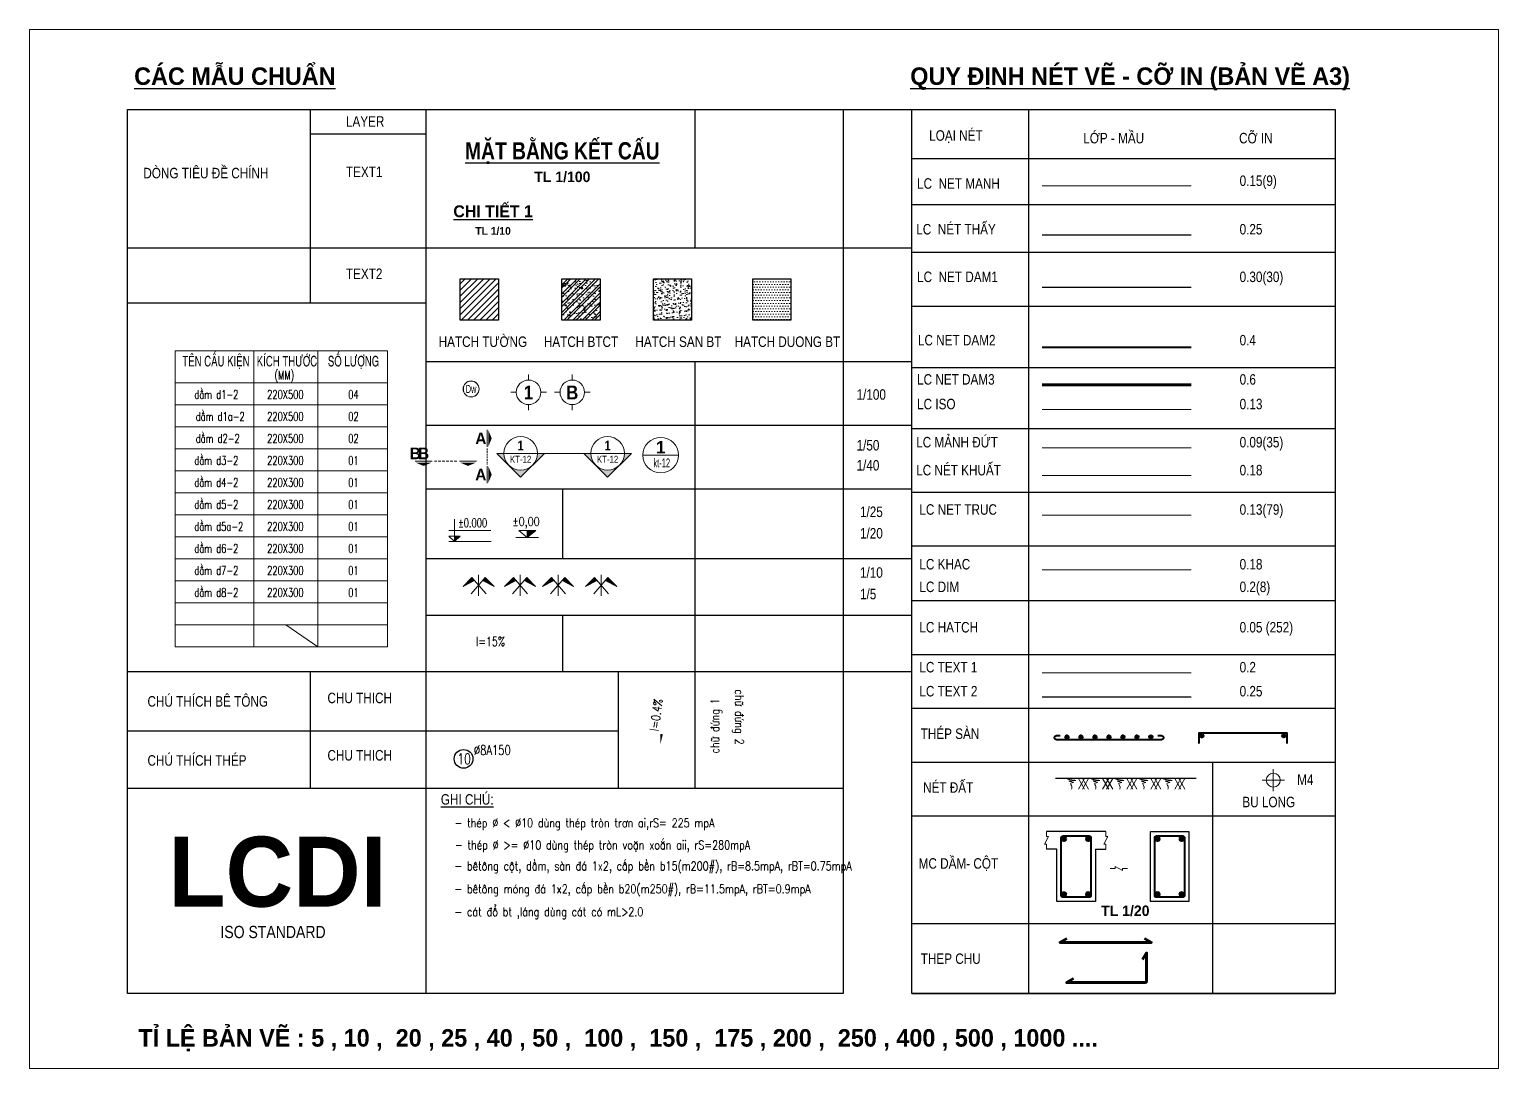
# Model space of a CAD drawing. Header units: inches. Extents: x 190 to 1294, y -286 to 620.
# Drawn here: x 958.1 to 1294.1, y 382.6 to 620.2 of the extents above; entities that cross this region are included whole.
import ezdxf
from ezdxf.enums import TextEntityAlignment as Align

# ---------------------------------------------------------------- set-up
doc = ezdxf.new("R2010")
doc.units = ezdxf.units.IN
doc.header["$MEASUREMENT"] = 0
doc.set_wipeout_variables(frame=1)
for name, pattern in [('CENTERX2', [4, 2.5, -0.5, 0.5, -0.5]), ('DASHDOT', [1, 0.5, -0.25, 0, -0.25]), ('HIDDEN', [0.375, 0.25, -0.125])]:
    doc.linetypes.add(name, pattern=pattern)
for name, color, linetype, lineweight in [('KICHTHUOC', 8, 'Continuous', 18), ('LC Dim', 8, 'Continuous', 18), ('LC Hatch', 252, 'Continuous', 9), ('LC Hatch @ 1 (1)', 252, 'Continuous', 0), ('LC ISO', 160, 'Continuous', 13), ('LC Khac', 4, 'Continuous', 9), ('LC MANH DUT', 35, 'HIDDEN', 5), ('LC Net dam 1', 30, 'Continuous', 30), ('LC Net dam2', 6, 'Continuous', 40), ('LC Net dam3', 1, 'Continuous', 60), ('LC Net khuat', 4, 'HIDDEN', 13), ('LC Net manh', 239, 'Continuous', 5), ('LC Net thay', 7, 'Continuous', 25), ('LC Net truc', 79, 'DASHDOT', 13), ('LC Text1', 3, 'Continuous', 20), ('LC Text2', 7, 'Continuous', 25), ('Text', 7, 'Continuous', 20), ('v-KICHTHUOC', 8, 'Continuous', 18), ('v-TEXT', 7, 'Continuous', 20)]:
    doc.layers.add(name, color=color, linetype=linetype, lineweight=lineweight)
doc.styles.add('ARIAL', font='arial.ttf', dxfattribs={"width": 0.8})
doc.styles.add('Brief text', font='')
doc.styles.add('General text 2', font='arial.ttf')
doc.styles.add('LC 1', font='')
doc.styles.add('LC 2', font='', dxfattribs={"width": 0.7})
doc.styles.add('LC 3', font='vnsimli.shx', dxfattribs={"width": 0.75})
doc.styles.add('LC3', font='', dxfattribs={"width": 0.8})
doc.styles.add('T1', font='Vnsimli.shx', dxfattribs={"width": 0.7})
doc.styles.add('T2', font='', dxfattribs={"width": 0.8})
doc.styles.add('text', font='hoatbif.shx', dxfattribs={"width": 0.7})
doc.styles.add('text1', font='', dxfattribs={"width": 0.7, "height": 300})
doc.styles.get('Brief text').set_extended_font_data('.VnHelvetInsH', bold=True)
doc.styles.get('LC 1').set_extended_font_data('.VnAvantH', bold=True)
doc.styles.get('LC 2').set_extended_font_data('.VnArial NarrowH')
doc.styles.get('LC3').set_extended_font_data('.VnArialH', bold=True)
doc.styles.get('T2').set_extended_font_data('.VnArialH')
doc.styles.get('text1').set_extended_font_data('.VnHelvetInsH', bold=True)

# ---------------------------------------------------------------- blocks, each defined once
blk = doc.blocks.new('DXicon')
at = {"layer": 'LC Hatch', "ltscale": 50}
for points in [[(-1.15, 4.39), (-1.9, 5.26), (-4.45, 2.69)], [(4.45, 2.69), (1.9, 5.26), (1.15, 4.39)]]:
    blk.add_hatch(color=252, dxfattribs=at).paths.add_polyline_path(points)
at = {"layer": 'LC Net manh', "color": 8, "ltscale": 50}
for p, q in [((-1.9, 5.26), (-4.45, 2.69)), ((-4.45, 2.69), (-1.15, 4.39)), ((-2.13, 0.57), (1.9, 5.26)), ((2.13, 0.57), (-1.9, 5.26)), ((0, 0.04), (0, 6.04)), ((4.45, 2.69), (1.15, 4.39)), ((1.9, 5.26), (4.45, 2.69))]:
    blk.add_line(p, q, dxfattribs=at)
blk = doc.blocks.new('thep tron 2')
at = {"layer": 'LC Net dam2'}
for p, q in [((-0.5, 0.5), (0.5, 0.5)), ((0.35, 0.85), (-0.35, 0.15)), ((-0.35, 0.85), (0.35, 0.15)), ((0, 1), (0, 0))]:
    blk.add_line(p, q, dxfattribs=at)
blk.add_circle((0, 0.5), 0.5, dxfattribs=at)
blk = doc.blocks.new('theptron1')
at = {"layer": 'LC Net dam3'}
for p, q in [((-0.5, 0), (0.5, 0)), ((-0.35, 0.35), (0.35, -0.35)), ((0.35, 0.35), (-0.35, -0.35)), ((0, 0.5), (0, -0.5))]:
    blk.add_line(p, q, dxfattribs=at)
blk.add_circle((0, 0), 0.5, dxfattribs=at)
blk = doc.blocks.new('mat dat')
at = {"layer": 'LC Net manh'}
for p, q in [((2, 0), (3.73, -3)), ((3.73, 0), (2, -3)), ((3.15, 0), (4.88, -3)), ((4.88, 0), (3.15, -3))]:
    blk.add_line(p, q, dxfattribs=at)
blk.add_spline([(0, 0), (-1.21, -0.12), (1.21, -0.52), (-0.75, -0.75), (0.58, -1.1), (-0.23, -1.33), (0.06, -2.19), (0, -3)], degree=3, dxfattribs=at)
blk = doc.blocks.new('TTRUC')
at = {"layer": 'LC ISO'}
for p, q in [((0, 6.95), (0, 10.13)), ((-6.95, 0), (-10.13, 0)), ((6.95, 0), (10.13, 0)), ((0, -6.95), (0, -10.13))]:
    blk.add_line(p, q, dxfattribs=at)
at = {"layer": 'LC Net manh'}
blk.add_circle((0, 0), 6.95, dxfattribs=at)
blk = doc.blocks.new('TIEUDE1')
at = {"layer": 'LC Text2', "color": 7, "style": 'LC 1'}
blk.add_attdef('TIªU§Ò', text='', height=5, dxfattribs=at).set_placement((0, 0), align=Align.BOTTOM_CENTER)
blk.add_attdef('TL', text='', height=3, dxfattribs=at).set_placement((0, -2), align=Align.TOP_CENTER)
blk = doc.blocks.new('TIEUDE2')
at = {"layer": 'LC Text2', "color": 7, "style": 'LC 1'}
blk.add_attdef('%%UTIªU§Ò', text='', height=3.5, dxfattribs=at).set_placement((0, 0), align=Align.BOTTOM_CENTER)
blk.add_attdef('TL', text='', height=2.2, dxfattribs=at).set_placement((0, -1.8), align=Align.TOP_CENTER)
blk = doc.blocks.new('trich CT')
at = {"layer": 'LC ISO'}
blk.add_line((-500, 0), (500, 0), dxfattribs=at)
blk.add_circle((0, 0), 500, dxfattribs=at)
at = {"layer": 'LC Text1', "style": 'text1'}
blk.add_attdef('T', text='', height=350, dxfattribs=at).set_placement((0, 223), align=Align.MIDDLE_CENTER)
at = {"layer": 'LC Text1', "linetype": 'ByBlock', "style": 'text', "width": 0.7}
blk.add_attdef('KT', text='', height=250, dxfattribs=at).set_placement((0, -217), align=Align.MIDDLE_CENTER)
blk = doc.blocks.new('*U26')
at = {"layer": 'LC ISO'}
h = blk.add_hatch(color=256, dxfattribs=at)
h.paths.add_polyline_path([(0, -8.49), (4.24, -4.24, -0.198912), (0, -6, -0.198912), (-4.24, -4.24)])
h.paths.add_polyline_path([(8.49, 0), (6, 0, -0.198912), (4.24, -4.24)])
h.paths.add_polyline_path([(-4.24, -4.24, -0.198912), (-6, 0), (-8.49, 0)])
h = blk.add_hatch(color=256, dxfattribs=at)
h.paths.add_polyline_path([(31.08, -8.49), (35.32, -4.24, -0.198912), (31.08, -6, -0.198912), (26.84, -4.24)])
h.paths.add_polyline_path([(39.57, 0), (37.08, 0, -0.198912), (35.32, -4.24)])
h.paths.add_polyline_path([(26.84, -4.24, -0.198912), (25.08, 0), (22.59, 0)])
for p, q in [((-6, 0), (6, 0)), ((25.08, 0), (37.08, 0))]:
    blk.add_line(p, q, dxfattribs=at)
for points in [[(6, 0), (8.49, 0), (0, -8.49), (-8.49, 0), (-6, 0)], [(37.08, 0), (39.57, 0), (31.08, -8.49), (22.59, 0), (25.08, 0)]]:
    blk.add_lwpolyline(points, dxfattribs=at)
for centre in [(0, 0), (31.08, 0)]:
    blk.add_circle(centre, 6, dxfattribs=at)
at = {"layer": 'LC MANH DUT', "linetype": 'HIDDEN', "ltscale": 300}
blk.add_line((6, 0), (25.08, 0), dxfattribs=at)
at = {"layer": 'LC Text1', "style": 'Brief text', "width": 0.8, "flags": 8}
for tag, p in [('VIEW-NUMBER2', (0, 52)), ('VIEW-NUMBER1', (0, 0))]:
    blk.add_attdef(tag, text='', height=3.5, dxfattribs=at).set_placement(p, align=Align.BOTTOM_CENTER)
at = {"layer": 'LC Text1', "style": 'ARIAL', "width": 0.8, "flags": 8}
for tag, p in [('SHEET-NUMBER2', (0, 51.13)), ('SHEET-NUMBER1', (0, -0.87))]:
    blk.add_attdef(tag, text='', height=2.5, dxfattribs=at).set_placement(p, align=Align.TOP_CENTER)
blk = doc.blocks.new('Caodo1')
at = {"layer": 'LC Text1'}
blk.add_hatch(color=4, dxfattribs=at).paths.add_polyline_path([(0, 200), (0, 0), (243, 200)])
at = {"layer": 'LC Text1', "color": 4}
for p, q in [((324, 0), (-324, 0)), ((0, 0), (0, 200))]:
    blk.add_line(p, q, dxfattribs=at)
blk.add_lwpolyline([(-243, 200), (243, 200), (0, 0), (0, 0)], close=True, dxfattribs=at)
at = {"layer": 'LC Text1', "color": 4, "style": 'T1', "width": 0.8}
blk.add_attdef('%%P0,00', text='', height=250, dxfattribs=at).set_placement((-39, 460), align=Align.MIDDLE_CENTER)
blk = doc.blocks.new('bu lon')
at = {"layer": 'LC Khac', "color": 9}
for p, q in [((0.79, 0), (-0.79, 0)), ((0, -0.79), (0, 0.79))]:
    blk.add_line(p, q, dxfattribs=at)
at = {"layer": 'LC Khac', "color": 7}
blk.add_circle((0, 0), 0.5, dxfattribs=at)
blk = doc.blocks.new('MM')
at = {"layer": 'LC Khac', "xscale": 2.289702860291335, "yscale": 2.289702860291335, "zscale": 2.289702860291335}
blk.add_blockref('bu lon', (0, 0), dxfattribs=at)
blk = doc.blocks.new('CT')
at = {"layer": 'LC Text1', "lineweight": 15}
blk.add_hatch(color=4, dxfattribs=at).paths.add_polyline_path([(3.25, 1.6), (1.64, 1.6), (1.64, 0)])
at = {"layer": 'LC Text1', "color": 4, "lineweight": 15, "ltscale": 50}
for p, q in [((12.09, 0), (0, 0)), ((0.05, 3.14), (12, 3.14))]:
    blk.add_line(p, q, dxfattribs=at)
for points in [[(1.64, 6.43), (1.64, 0)], [(1.64, 0), (0.03, 1.6), (1.64, 1.6)], [(1.64, 0), (3.25, 1.6), (1.64, 1.6)]]:
    blk.add_lwpolyline(points, dxfattribs=at)
at = {"layer": 'LC Text1', "color": 4, "style": 'LC 3', "width": 0.75}
blk.add_attdef('CT', (1.91, 3.5), '', height=2.2, dxfattribs=at)
blk = doc.blocks.new('*U27')
at = {"layer": 'Defpoints'}
blk.add_lwpolyline([(0, 2.97), (-1.75, 2.41), (-2.83, 0.92), (-2.83, -0.92), (-1.75, -2.41), (0, -2.98), (1.75, -2.41), (2.83, -0.92), (2.83, 0.92), (1.75, 2.41)], close=True, dxfattribs=at)
at = {"layer": 'LC Text1', "style": 'General text 2', "width": 0.6, "flags": 8}
blk.add_attdef('SYMBOL', text='', height=3, dxfattribs=at).set_placement((0, 0), align=Align.MIDDLE_CENTER)
blk.add_wipeout([(0, 2.97), (-1.75, 2.41), (-2.83, 0.92), (-2.83, -0.92), (-1.75, -2.41), (0, -2.98), (1.75, -2.41), (2.83, -0.92), (2.83, 0.92), (1.75, 2.41)]).dxf.layer = 'LC Net manh'
at = {"layer": 'LC ISO'}
blk.add_circle((0, 0), 2.98, dxfattribs=at)
blk = doc.blocks.new('matcatdoc')
at = {"layer": 'LC Khac', "color": 1, "ltscale": 2}
for p, q in [((0, 485), (0, 0)), ((0, -550), (0, -1036))]:
    blk.add_line(p, q, dxfattribs=at)
for points in [[(134, 243, 0, 471, 0), (37, 243, 275, 275, 0)], [(134, -793, 0, 471, 0), (37, -793, 275, 275, 0)]]:
    blk.add_lwpolyline(points, format="xyseb", dxfattribs=at)
at = {"layer": 'LC MANH DUT', "ltscale": 200}
blk.add_line((0, -49), (0, -506), dxfattribs=at)
at = {"ltscale": 2, "style": 'LC 1'}
for p in [(-179, 243), (-179, -793)]:
    blk.add_attdef('LC', text='', height=330, dxfattribs=at).set_placement(p, align=Align.MIDDLE_CENTER)
blk = doc.blocks.new('*U25')
at = {"layer": 'LC Khac', "color": 1, "ltscale": 2}
for p, q in [((0, 0), (-485, 0)), ((1271, 0), (785, 0))]:
    blk.add_line(p, q, dxfattribs=at)
for points in [[(-243, -134, 0, 471, 0), (-243, -37, 275, 275, 0)], [(1028, -134, 0, 471, 0), (1028, -37, 275, 275, 0)]]:
    blk.add_lwpolyline(points, format="xyseb", dxfattribs=at)
at = {"layer": 'LC MANH DUT', "ltscale": 300}
blk.add_line((66, 0), (732, 0), dxfattribs=at)
at = {"ltscale": 2, "style": 'LC 1'}
for p in [(-243, 222), (1028, 222)]:
    blk.add_attdef('LC', text='', height=330, dxfattribs=at).set_placement(p, align=Align.MIDDLE_CENTER)
blk = doc.blocks.new('DODOC1')
at = {"layer": 'KICHTHUOC'}
blk.add_lwpolyline([(-630, 0, 0, 0, 0), (762, 0, 0, 66.7, 0), (443, 0, 66.7, 66.7, 0)], format="xyseb", dxfattribs=at)
at = {"layer": 'Text', "style": 'T1', "width": 0.8}
blk.add_attdef('DOC', text='', height=250, dxfattribs=at).set_placement((-79, 226), align=Align.MIDDLE_CENTER)

msp = doc.modelspace()

# ---------------------------------------------------------------- hatches: boundary and pattern name
at = {"layer": 'LC Hatch', "ltscale": 3}
h = msp.add_hatch(dxfattribs=at)
h.set_pattern_fill('AR-CONC', color=256, scale=0.281299)
h.set_pattern_definition([(50, (1414.7556, -91.0024), (2.017644, -0.176521), [0.210974, -2.320715]), (355, (1414.7556, -91.0024), (-0.390306, 2.115907), [0.168779, -1.856572]), (100.4514, (1414.9237, -91.017), (1.62734, 1.939385), [0.1793004, -1.972304]), (46.1842, (1414.7556, -90.4398), (3.002136, -0.465603), [0.316461, -3.481072]), (96.6356, (1415.0057, -90.4786), (2.629195, 2.740182), [0.26895, -2.958456]), (351.1842, (1414.7556, -90.4398), (2.629193, 2.740184), [0.253169, -2.784858]), (21, (1415.0369, -90.5804), (1.6790922, -1.132562), [0.210974, -2.320715]), (326, (1415.0369, -90.5804), (0.684443, 2.039838), [0.168779, -1.856572]), (71.4514, (1415.1768, -90.6748), (2.363536, 0.9072743), [0.1793004, -1.972304]), (37.5, (1414.7556, -91.0024), (0.0342055, 0.93642634), [0, -1.834068, 0, -1.8847018, 0, -1.8636044]), (7.5, (1414.7556, -91.0024), (0.7400114, 1.1094753), [0, -1.0745613, 0, -1.7918732, 0, -0.7102794]), (327.5, (1414.1283, -91.0024), (1.501636, -0.0634466), [0, -0.703247, 0, -2.1941305, 0, -2.9114423]), (317.5, (1413.847, -91.0024), (1.6404956, 0.281594), [0, -0.914221, 0, -1.4571277, 0, -2.067546])])
h.paths.add_polyline_path([(1109.57, 563.17), (1100.85, 563.17), (1100.85, 553.75), (1109.57, 553.75)])
h = msp.add_hatch(dxfattribs=at)
h.set_pattern_fill('DOTS', color=256, scale=9.845457)
h.set_pattern_definition([(360, (1416.2594, -91.0024), (0.30767054, 0.6153411), [0, -0.6153411])])
h.paths.add_polyline_path([(1132.26, 563.17), (1123.55, 563.17), (1123.55, 553.75), (1132.26, 553.75)])
at = {"layer": 'LC Hatch @ 1 (1)', "ltscale": 2}
h = msp.add_hatch(dxfattribs=at)
h.set_pattern_fill('ANSI31', color=256, scale=8.000137)
h.set_pattern_definition([(45, (1416.2594, -91.0024), (-0.7071189, 0.7071189), [])])
h.paths.add_polyline_path([(1065.41, 553.75), (1065.41, 563.17), (1056.69, 563.17), (1056.69, 553.75)])
h = msp.add_hatch(dxfattribs=at)
h.set_pattern_fill('BTCT', color=256, scale=0.400001)
h.set_pattern_definition([(50, (1060.6663, 1051.6916), (2.869048, -0.251009), [0.3, -3.300009]), (355, (1060.6663, 1051.6916), (-0.555007, 3.008776), [0.24, -2.640007]), (100.4514, (1060.9053, 1051.6707), (2.314043, 2.757765), [0.254961, -2.804576]), (46.1842, (1060.6663, 1052.4916), (4.268975, -0.662078), [0.45, -4.950013]), (96.6356, (1061.022, 1052.4365), (3.73866, 3.89648), [0.382442, -4.206863]), (351.1842, (1060.6663, 1052.4916), (3.738657, 3.896484), [0.36, -3.96001]), (21, (1061.0663, 1052.2916), (2.387634, -1.61048), [0.3, -3.300009]), (326, (1061.0663, 1052.2916), (0.973264, 2.900608), [0.24, -2.640007]), (71.4514, (1061.2652, 1052.1574), (3.360899, 1.290125), [0.254961, -2.804576]), (37.5, (1060.6663, 1051.6916), (0.0486395, 1.3315788), [0, -2.6080067, 0, -2.680007, 0, -2.650007]), (7.5, (1060.6663, 1051.6916), (1.052281, 1.577651), [0, -1.528004, 0, -2.5480066, 0, -1.0100026]), (327.5, (1059.7743, 1051.6916), (2.1352952, -0.0902197), [0, -1.0000026, 0, -3.120008, 0, -4.1400107]), (317.5, (1059.3743, 1051.6916), (2.332751, 0.400421), [0, -1.300003, 0, -2.072005, 0, -2.9400076]), (45, (1060.6663, 1051.6916), (-1.060663, 1.060663), []), (45, (1061.3734, 1051.6916), (-1.060663, 1.060663), [])])
h.paths.add_polyline_path([(1088.64, 563.17), (1079.92, 563.17), (1079.92, 553.75), (1088.64, 553.75)])

# ---------------------------------------------------------------- linework, layer by layer
at = {"layer": 'LC ISO', "ltscale": 0.5}
msp.add_line((1189.78, 533.28, 0), (1223.8, 533.28, 0), dxfattribs=at)
at = {"layer": 'LC Khac', "ltscale": 0.5}
msp.add_line((1189.78, 496.66, 0), (1223.8, 496.66, 0), dxfattribs=at)
at = {"layer": 'LC MANH DUT', "ltscale": 300}
msp.add_line((1189.78, 524.56, 0), (1223.8, 524.56, 0), dxfattribs=at)
at = {"layer": 'LC Net dam 1'}
msp.add_line((1189.78, 561.23, 0), (1223.8, 561.23, 0), dxfattribs=at)
at = {"layer": 'LC Net dam2', "ltscale": 5}
msp.add_line((1223.8, 547.47, 0), (1189.78, 547.47, 0), dxfattribs=at)
at = {"layer": 'LC Net dam2', "elevation": 0}
msp.add_lwpolyline([(1216.21, 458.74), (1217.01, 458.74, -0.414214), (1217.47, 458.29), (1217.47, 458.23, -0.414214), (1217.01, 457.78), (1205.03, 457.78), (1193.06, 457.78, -0.414214), (1192.6, 458.23), (1192.6, 458.29, -0.414214), (1193.06, 458.74), (1193.86, 458.74)], format="xyb", dxfattribs=at)
msp.add_lwpolyline([(1225.67, 456.95), (1225.67, 459.35), (1245.67, 459.35), (1245.67, 456.95)], dxfattribs=at)
for points in [[(1194.12, 422.19), (1194.12, 435.39, -0.414214), (1194.52, 435.79), (1200.52, 435.79, -0.414214), (1200.92, 435.39), (1200.92, 422.19, -0.414214), (1200.52, 421.79), (1194.52, 421.79, -0.414214)], [(1215.5, 422.19), (1215.5, 435.39, -0.414214), (1215.9, 435.79), (1221.9, 435.79, -0.414214), (1222.3, 435.39), (1222.3, 422.19, -0.414214), (1221.9, 421.79), (1215.9, 421.79, -0.414214)]]:
    msp.add_lwpolyline(points, format="xyb", close=True, dxfattribs=at)
at = {"layer": 'LC Net dam3', "ltscale": 0.5}
msp.add_line((1189.78, 538.92, 0), (1223.8, 538.92, 0), dxfattribs=at)
at = {"layer": 'LC Net dam3', "ltscale": 5, "elevation": 0}
msp.add_lwpolyline([(1195.36, 412.35), (1193.8, 411.45), (1214.72, 411.45), (1213.16, 412.35)], dxfattribs=at)
at = {"layer": 'LC Net dam3', "elevation": 0}
msp.add_lwpolyline([(1212.73, 407.51), (1213.63, 409.07), (1213.63, 402.68, -0.414214), (1213.23, 402.28), (1195.33, 402.28), (1196.89, 403.18)], format="xyb", dxfattribs=at)
at = {"layer": 'LC Net khuat', "ltscale": 300}
msp.add_line((1189.78, 518.17, 0), (1223.8, 518.17, 0), dxfattribs=at)
at = {"layer": 'LC Net manh'}
msp.add_line((1189.78, 584.44, 0), (1223.8, 584.44, 0), dxfattribs=at)
at = {"layer": 'LC Net manh', "elevation": 0}
for points in [[(1190.72, 432.79), (1190.72, 433.94), (1190.26, 433.94), (1191.18, 435.65), (1190.72, 435.65), (1190.72, 436.79)], [(1204.32, 432.79), (1204.32, 433.94), (1203.86, 433.94), (1204.78, 435.65), (1204.32, 435.65), (1204.32, 436.79)], [(1205.29, 428.35), (1206.43, 428.35), (1206.43, 428.81), (1208.14, 427.89), (1208.14, 428.35), (1209.29, 428.35)]]:
    msp.add_lwpolyline(points, dxfattribs=at)
at = {"layer": 'LC Net thay'}
for p, q in [((1022.33, 601.92, 0), (1022.33, 557.69, 0)), ((1048.83, 601.92, 0), (1048.83, 399.79, 0)), ((1110.36, 601.92, 0), (1110.36, 570.22, 0)), ((1144.21, 601.92, 0), (1159.98, 601.92, 0)), ((1186.61, 601.92, 0), (1186.61, 399.79, 0)), ((1048.83, 596.24, 0), (1022.33, 596.24, 0)), ((1159.98, 590.71, 0), (1256.75, 590.71, 0)), ((1159.98, 580.13, 0), (1256.75, 580.13, 0)), ((1189.78, 573.25, 0), (1223.8, 573.25, 0)), ((980.58, 570.22, 0), (1110.36, 570.22, 0)), ((980.58, 570.22, 0), (1159.98, 570.22, 0)), ((1159.98, 569.28, 0), (1256.75, 569.28, 0)), ((980.58, 557.69, 0), (1048.83, 557.69, 0)), ((1159.98, 556.92, 0), (1256.75, 556.92, 0)), ((1048.83, 544.24, 0), (1159.98, 544.24, 0)), ((1110.36, 544.24, 0), (1110.36, 446.75, 0)), ((1159.98, 542.93, 0), (1256.75, 542.93, 0)), ((1048.83, 529.7, 0), (1159.98, 529.7, 0)), ((1159.98, 528.93, 0), (1256.75, 528.93, 0)), ((1048.83, 515.17, 0), (1159.98, 515.17, 0)), ((1080.09, 515.17, 0), (1080.09, 499.23, 0)), ((1159.98, 514.39, 0), (1256.75, 514.39, 0)), ((1159.98, 502.09, 0), (1256.75, 502.09, 0)), ((1048.83, 499.23, 0), (1159.98, 499.23, 0)), ((1159.98, 489.59, 0), (1256.75, 489.59, 0)), ((1048.83, 486.27, 0), (1110.36, 486.27, 0)), ((1048.83, 486.27, 0), (1159.98, 486.27, 0)), ((1080.09, 486.27, 0), (1080.09, 473.38, 0)), ((1159.98, 477.28, 0), (1256.75, 477.28, 0)), ((980.58, 473.38, 0), (1159.98, 473.38, 0)), ((1022.33, 473.38, 0), (1022.33, 446.75, 0)), ((1092.84, 446.75, 0), (1092.84, 473.38, 0)), ((1189.78, 467.63, 0), (1223.8, 467.63, 0)), ((1159.98, 464.98, 0), (1256.75, 464.98, 0)), ((980.58, 459.86, 0), (1092.84, 459.86, 0)), ((1159.98, 452.68, 0), (1256.75, 452.68, 0)), ((1228.72, 452.68, 0), (1228.72, 399.79, 0)), ((1224.99, 448.9, 0), (1192.83, 448.9, 0)), ((980.58, 446.75, 0), (1144.21, 446.75, 0)), ((980.58, 446.75, 0), (1144.21, 446.75, 0)), ((1159.98, 440.38, 0), (1256.75, 440.38, 0)), ((1204.32, 436.79, 0), (1190.72, 436.79, 0)), ((1193.12, 432.79, 0), (1190.72, 432.79, 0)), ((1201.92, 432.79, 0), (1204.32, 432.79, 0)), ((1159.98, 415.78, 0), (1256.75, 415.78, 0)), ((1159.98, 399.79, 0), (1256.75, 399.79, 0))]:
    msp.add_line(p, q, dxfattribs=at)
at = {"layer": 'LC Net thay', "elevation": 0}
for points in [[(980.58, 601.92), (1144.21, 601.92), (1144.21, 399.79), (980.58, 399.79)], [(1159.98, 601.92), (1256.75, 601.92), (1256.75, 399.79), (1159.98, 399.79)], [(1214.5, 436.79), (1223.3, 436.79), (1223.3, 420.79), (1214.5, 420.79)]]:
    msp.add_lwpolyline(points, close=True, dxfattribs=at)
msp.add_lwpolyline([(1201.92, 432.79), (1201.92, 420.79), (1193.12, 420.79), (1193.12, 432.79)], dxfattribs=at)
at = {"layer": 'LC Net truc', "linetype": 'CENTERX2', "ltscale": 200}
msp.add_line((1189.78, 509.17, 0), (1223.8, 509.17, 0), dxfattribs=at)
at = {"layer": 'LC Text1'}
msp.add_line((1189.78, 473.11, 0), (1223.8, 473.11, 0), dxfattribs=at)
at = {"layer": 'LC Text2', "ltscale": 2, "elevation": 0}
for points in [[(1056.69, 563.17), (1065.41, 563.17), (1065.41, 553.75), (1056.69, 553.75)], [(1079.92, 563.17), (1088.64, 563.17), (1088.64, 553.75), (1079.92, 553.75)], [(1100.85, 563.17), (1109.57, 563.17), (1109.57, 553.75), (1100.85, 553.75)], [(1123.55, 563.17), (1132.26, 563.17), (1132.26, 553.75), (1123.55, 553.75)]]:
    msp.add_lwpolyline(points, close=True, dxfattribs=at)
at = {"layer": 'LC Text2', "ltscale": 100}
msp.add_circle((1057.44, 453.42, 0), 2.14, dxfattribs=at)

# ---------------------------------------------------------------- block references
at = {"layer": 'LC Dim'}
for p, xscale, yscale, zscale, rotation in [((1194.76, 435.15, 0), 0.8000020620485555, 0.8000020620485555, 0.8000020620485555, 359.9999999976748), ((1200.28, 435.15, 0), -0.8000020620485555, 0.800002062048554, 0.800002062048554, 359.9999999976748), ((1216.14, 435.15, 0), 0.8000020620485555, 0.8000020620485555, 0.8000020620485555, 359.9999999976748), ((1221.66, 435.15, 0), -0.8000020620485555, 0.800002062048554, 0.800002062048554, 359.9999999976748), ((1194.76, 422.43, 0), -0.8000020620485544, 0.800002062048554, 0.800002062048554, 180.0000000006359), ((1200.28, 422.43, 0), 0.8000020620485544, 0.8000020620485544, 0.8000020620485544, 180.0000000006358), ((1216.14, 422.43, 0), -0.8000020620485544, 0.800002062048554, 0.800002062048554, 180.0000000006359), ((1221.66, 422.43, 0), 0.8000020620485544, 0.8000020620485544, 0.8000020620485544, 180.0000000006358)]:
    msp.add_blockref('theptron1', p, dxfattribs=dict(at, xscale=xscale, yscale=yscale, zscale=zscale, rotation=rotation))
at = {"layer": 'LC Hatch', "xscale": 0.8000020620485555, "yscale": 0.8000020620485555, "zscale": 0.8000020620485555, "rotation": 359.9999999976748}
for p in [(1060.88, 490.66, 0), (1070.36, 490.66, 0), (1079.04, 490.66, 0), (1088.91, 490.66, 0)]:
    msp.add_blockref('DXicon', p, dxfattribs=at)
at = {"layer": 'LC ISO', "xscale": 0.403138717519849, "yscale": 0.403138717519849, "zscale": 0.403138717519849, "rotation": 359.9999999976748}
for p in [(1072.29, 537.22, 0), (1082.3, 537.22, 0)]:
    msp.add_blockref('TTRUC', p, dxfattribs=at)
at = {"layer": 'LC ISO'}
ref = msp.add_blockref('*U26', (1070.48, 523.27, 0), dxfattribs=dict(at, xscale=0.6400016496390442, yscale=0.6400016496390442, zscale=0.6400016496390442, rotation=359.9999999976748))
ref.add_attrib('VIEW-NUMBER1', '1', dxfattribs={"layer": 'LC Text1', "height": 2.24, "rotation": 360, "style": 'Brief text', "width": 0.8}).set_placement((1070.48, 523.27, 0), align=Align.BOTTOM_CENTER)
ref.add_attrib('SHEET-NUMBER1', 'KT-12', dxfattribs={"layer": 'LC Text1', "height": 1.6, "rotation": 360, "style": 'ARIAL', "width": 0.8}).set_placement((1070.48, 522.71, 0), align=Align.TOP_CENTER)
ref.add_attrib('VIEW-NUMBER2', '1', dxfattribs={"layer": 'LC Text1', "height": 2.24, "rotation": 360, "style": 'Brief text', "width": 0.8}).set_placement((1090.37, 523.27, 0), align=Align.BOTTOM_CENTER)
ref.add_attrib('SHEET-NUMBER2', 'KT-12', dxfattribs={"layer": 'LC Text1', "height": 1.6, "rotation": 360, "style": 'ARIAL', "width": 0.8}).set_placement((1090.37, 522.71, 0), align=Align.TOP_CENTER)
ref = msp.add_blockref('trich CT', (1102.52, 522.85, 0), dxfattribs=dict(at, xscale=0.008146306711836747, yscale=0.008146306711836747, zscale=0.008146306711836747))
ref.add_attrib('T', '1', dxfattribs={"layer": 'LC Text2', "height": 2.85, "rotation": 360, "style": 'text1'}).set_placement((1102.52, 524.66, 0), align=Align.MIDDLE_CENTER)
ref.add_attrib('KT', ' kt-12', dxfattribs={"layer": 'LC Text2', "linetype": 'ByBlock', "height": 2.037, "rotation": 360, "style": 'text', "width": 0.55}).set_placement((1102.52, 521.08, 0), align=Align.MIDDLE_CENTER)
at = {"layer": 'LC Khac', "xscale": 0.8000020620485555, "yscale": 0.8000020620485555, "zscale": 0.8000020620485555, "rotation": 359.9999999976748}
for p in [(1196.48, 448.9, 0), (1201.98, 448.9, 0), (1207.48, 448.9, 0), (1212.98, 448.9, 0), (1218.49, 448.9, 0)]:
    msp.add_blockref('mat dat', p, dxfattribs=at)
at = {"layer": 'LC MANH DUT', "xscale": 1.397564855985381, "yscale": 1.397564855985381, "zscale": 1.397564855985381, "rotation": 359.9999999976748}
msp.add_blockref('MM', (1242.61, 448.55, 0), dxfattribs=at)
at = {"layer": 'LC Net dam2'}
for p, xscale, yscale, zscale, rotation in [((1195.42, 458.02, 0), 0.8000020620485555, 0.8000020620485555, 0.8000020620485555, 359.9999999976748), ((1198.62, 458.02, 0), 0.8000020620485555, 0.8000020620485555, 0.8000020620485555, 359.9999999976748), ((1201.82, 458.02, 0), 0.8000020620485555, 0.8000020620485555, 0.8000020620485555, 359.9999999976748), ((1205.02, 458.02, 0), 0.8000020620485555, 0.8000020620485555, 0.8000020620485555, 359.9999999976748), ((1208.22, 458.02, 0), 0.8000020620485555, 0.8000020620485555, 0.8000020620485555, 359.9999999976748), ((1211.42, 458.02, 0), 0.8000020620485555, 0.8000020620485555, 0.8000020620485555, 359.9999999976748), ((1214.62, 458.02, 0), 0.8000020620485555, 0.8000020620485555, 0.8000020620485555, 359.9999999976748), ((1226.31, 459.11, 0), -0.8000020620485544, 0.800002062048554, 0.800002062048554, 180.0000000006359), ((1245.03, 459.11, 0), 0.8000020620485544, 0.8000020620485544, 0.8000020620485544, 180.0000000006358)]:
    msp.add_blockref('thep tron 2', p, dxfattribs=dict(at, xscale=xscale, yscale=yscale, zscale=zscale, rotation=rotation))
at = {"layer": 'LC Net manh'}
ref = msp.add_blockref('matcatdoc', (1062.8, 524.75, 0), dxfattribs=dict(at, xscale=0.008000020620488059, yscale=0.008000020620488059, zscale=0.008000020620488059))
ref.add_attrib('LC', 'A', dxfattribs={"layer": '0', "ltscale": 2, "height": 2.64, "rotation": 360, "style": 'LC 1'}).set_placement((1061.38, 518.41, 0), align=Align.MIDDLE_CENTER)
ref.add_attrib('LC', 'A', dxfattribs={"layer": '0', "ltscale": 2, "height": 2.64, "rotation": 360, "style": 'LC 1'}).set_placement((1061.38, 526.69, 0), align=Align.MIDDLE_CENTER)
ref = msp.add_blockref('*U25', (1050.23, 521.47, 0), dxfattribs=dict(at, xscale=0.008000020620488059, yscale=0.008000020620488059, zscale=0.008000020620488059))
ref.add_attrib('LC', 'B', dxfattribs={"layer": '0', "ltscale": 2, "height": 2.64, "rotation": 360, "style": 'LC 1'}).set_placement((1046.4, 523.25, 0), align=Align.MIDDLE_CENTER)
ref.add_attrib('LC', 'B', dxfattribs={"layer": '0', "ltscale": 2, "height": 2.64, "rotation": 360, "style": 'LC 1'}).set_placement((1048.29, 523.25, 0), align=Align.MIDDLE_CENTER)
at = {"layer": 'LC Text1'}
ref = msp.add_blockref('CT', (1054.05, 503.08, 0), dxfattribs=dict(at, xscale=0.8000020620485555, yscale=0.8000020620485555, zscale=0.8000020620485555, rotation=359.9999999976748))
ref.add_attrib('CT', '%%P0.000', (1056.16, 506.4, 0), dxfattribs={"color": 3, "height": 1.984, "rotation": 360, "style": 'LC 3', "width": 0.7})
ref = msp.add_blockref('Caodo1', (1072.01, 504.03, 0), dxfattribs=dict(at, xscale=0.008000020620488059, yscale=0.008000020620488059, zscale=0.008000020620488059))
ref.add_attrib('%%P0,00', '%%p0,00', dxfattribs={"layer": 'LC Text2', "height": 2, "rotation": 360, "style": 'T1', "width": 0.8}).set_placement((1071.7, 507.7, 0), align=Align.MIDDLE_CENTER)
at = {"layer": 'LC Text2'}
ref = msp.add_blockref('TIEUDE1', (1080.02, 589.29, 0), dxfattribs=dict(at, xscale=0.8000020620485555, yscale=0.8000020620485555, zscale=0.8000020620485555, rotation=359.9999999976748))
ref.add_attrib('TIªU§Ò', '%%UmÆt b»ng kÕt cÊu', dxfattribs={"color": 7, "height": 3.9395, "rotation": 360, "style": 'LC3', "width": 0.8}).set_placement((1080.02, 589.29, 0), align=Align.BOTTOM_CENTER)
ref.add_attrib('TL', 'TL 1/100', dxfattribs={"color": 7, "height": 2.4, "rotation": 360, "style": 'LC 1'}).set_placement((1080.02, 587.69, 0), align=Align.TOP_CENTER)
ref = msp.add_blockref('TIEUDE2', (1064.18, 576.44, 0), dxfattribs=dict(at, xscale=0.8000020620485555, yscale=0.8000020620485555, zscale=0.8000020620485555, rotation=359.9999999976748))
ref.add_attrib('%%UTIªU§Ò', '%%Uchi tiÕt 1', dxfattribs={"color": 7, "height": 2.7169, "rotation": 360, "style": 'LC 1'}).set_placement((1064.18, 576.44, 0), align=Align.BOTTOM_CENTER)
ref.add_attrib('TL', 'TL 1/10', dxfattribs={"color": 7, "height": 1.76, "rotation": 360, "style": 'LC 1'}).set_placement((1064.18, 575, 0), align=Align.TOP_CENTER)
at = {"layer": 'v-KICHTHUOC'}
ref = msp.add_blockref('DODOC1', (1103.21, 462.6), dxfattribs=dict(at, xscale=-0.008000137222334483, yscale=0.008000137222334473, zscale=0.008000137222334473, rotation=82.32757088639241))
ref.add_attrib('DOC', 'I=0.4%', dxfattribs={"layer": 'v-TEXT', "height": 2, "rotation": 82.3276, "style": 'T1', "width": 0.8}).set_placement((1101.5, 463.47), align=Align.MIDDLE_CENTER)

# ---------------------------------------------------------------- texts
at = {"layer": 'LC Text1', "ltscale": 0.2, "style": 'LC 1', "width": 0.9}
for s, p in [('1', (1072.29, 534.65, 0)), ('B', (1082.3, 534.65, 0))]:
    msp.add_text(s, height=3.16, rotation=360, dxfattribs=at).set_placement(p, align=Align.BOTTOM_CENTER)
at = {"layer": 'LC Text1', "style": 'LC 3', "width": 0.75}
msp.add_text(' I=15%%%', height=2.097, rotation=360, dxfattribs=at).set_placement((1059.2, 479.2, 0))
at = {"layer": 'LC Text1', "color": 3, "style": 'LC 3', "width": 0.8}
for s, rotation, p in [('ch÷ ®øng 2', 270, (1119.51, 469.29, 0)), ('ch÷ ®øng 1', 90, (1115.89, 454.64, 0)), ('- thÐp %%C < %%C10 dïng thÐp trßn tr¬n ai,rS= 225 mpA', 360, (1055.37, 437.78, 0)), ('- thÐp %%C >= %%C10 dïng thÐp trßn voÆn xo¾n aii, rS=280mpA', 360, (1055.45, 432.73, 0)), ('- bªt«ng cét, dÇm, sµn ®¸ 1x2, cÊp bÒn b15(m200#), rB=8.5mpA, rBT=0.75mpA', 360, (1055.35, 427.92, 0)), ('- bªt«ng mãng ®¸ 1x2, cÊp bÒn b20(m250#), rB=11.5mpA, rBT=0.9mpA', 360, (1055.35, 422.69, 0)), ('- c¸t ®æ bt ,l¸ng dïng c¸t cã mL>2.0', 360, (1055.35, 417.47, 0))]:
    msp.add_text(s, height=2, rotation=rotation, dxfattribs=at).set_placement(p)
at = {"layer": 'LC Text2', "lineweight": -2}
for s, height, style, p in [('%%uc¸c mÉu chuÈn', 4, 'LC 1', (982.1, 607.51, 0)), ('%%Uquy ®Þnh nÐt vÏ - cì in (b¶n vÏ A3)', 4, 'LC 1', (1159.59, 607.51, 0)), ('tl 1/20', 2.4, 'LC 1', (1203.24, 417.49, 0)), ('iso standard', 2.8, 'LC 2', (1001.83, 412.44, 0)), ('tØ lÖ b¶n vÏ : 5 , 10 ,  20 , 25 , 40 , 50 ,  100 ,  150 ,  175 , 200 ,  250 , 400 , 500 , 1000 ....', 4, 'LC 1', (983.06, 387.62, 0))]:
    msp.add_text(s, height=height, rotation=360, dxfattribs=dict(at, style=style)).set_placement(p)
at = {"layer": 'LC Text2', "style": 'T2', "width": 0.8}
for s, p in [('layer', (1030.53, 597.95, 0)), ('lo¹i nÐt', (1163.92, 594.74, 0)), ('Líp - mÇu', (1199.15, 594.14, 0)), ('cì in', (1234.79, 594.14, 0)), ('dßng tiªu ®Ò chÝnh', (984.2, 586.15, 0)), ('text1', (1030.53, 586.42, 0)), ('LC  Net manh', (1161.15, 583.77, 0)), ('0.15(9)', (1234.91, 584.4, 0)), ('LC  nÐt thÊy', (1160.97, 573.31, 0)), ('0.25 ', (1234.91, 573.31, 0)), ('text2', (1030.53, 563.13, 0)), ('LC  Net dam1', (1161.15, 562.43, 0)), ('0.30(30)', (1234.91, 562.43, 0)), ('HATCH T¦êNG', (1051.74, 547.59, 0)), ('HATCH BTCT', (1075.8, 547.59, 0)), ('HATCH SAN BT', (1096.73, 547.59, 0)), ('HATCH DUONG BT', (1119.43, 547.59, 0)), ('LC Net dam2', (1161.35, 547.95, 0)), ('0.4', (1234.91, 547.95, 0)), ('LC Net dam3', (1161.15, 538.98, 0)), ('0.6', (1234.91, 538.98, 0)), ('1/100', (1147.31, 535.53, 0)), ('LC iso', (1161.15, 533.34, 0)), ('0.13', (1234.91, 533.34, 0)), ('LC m¶nh ®øt', (1160.95, 524.62, 0)), ('1/50', (1147.31, 523.92, 0)), ('0.09(35)', (1234.91, 524.62, 0)), ('1/40', (1147.31, 519.34, 0)), ('LC nÐt khuÊt', (1160.95, 518.23, 0)), ('0.18', (1234.91, 518.23, 0)), ('1/25', (1148.09, 508.71, 0)), ('LC Net truc', (1161.68, 509.23, 0)), ('0.13(79)', (1234.91, 509.23, 0)), ('1/20', (1148.09, 503.8, 0)), ('1/10', (1148.09, 494.82, 0)), ('LC khac', (1161.68, 496.72, 0)), ('0.18', (1234.91, 496.72, 0)), ('LC dim', (1161.68, 491.55, 0)), ('0.2(8)', (1234.91, 491.55, 0)), ('1/5', (1148.09, 489.9, 0)), ('LC Hatch', (1161.68, 482.31, 0)), ('0.05 (252)', (1234.91, 482.31, 0)), ('LC text 1', (1161.68, 473.18, 0)), ('0.2', (1234.91, 473.18, 0)), ('chó thÝch bª t«ng', (985.15, 465.36, 0)), ('chu thich', (1026.31, 466.15, 0)), ('LC text 2', (1161.68, 467.69, 0)), ('0.25', (1234.91, 467.69, 0)), ('thÐp sµn', (1161.97, 457.97, 0)), ('chó thÝch thÐp', (985.15, 451.86, 0)), ('chu thich', (1026.31, 453.04, 0)), ('nÐt ®Êt', (1162.52, 445.67, 0)), ('m4', (1248.07, 447.46, 0)), ('%%Ughi chó:', (1052.24, 442.95, 0)), ('bu long', (1235.54, 442.35, 0)), ('mc dÇm- cét', (1161.51, 428.31, 0)), ('thep chu', (1161.99, 406.53, 0))]:
    msp.add_text(s, height=2.4, rotation=360, dxfattribs=at).set_placement(p)
at = {"layer": 'LC Text2', "ltscale": 100, "style": 'LC 3', "width": 0.75}
msp.add_text('10', height=2.444, rotation=360, dxfattribs=at).set_placement((1057.56, 453.42, 0), align=Align.MIDDLE_CENTER)
at = {"layer": 'LC Text2', "linetype": 'ByBlock', "style": 'LC 3', "width": 0.75}
msp.add_text('%%C8A150', height=2.222, rotation=360, dxfattribs=at).set_placement((1059.79, 454.31, 0))
at = {"layer": 'LC Text2', "lineweight": -2, "style": 'LC 1'}
msp.add_text('LCDI', height=16, rotation=360, dxfattribs=at).set_placement((1014.89, 427.63, 0), align=Align.MIDDLE)

# ---------------------------------------------------------------- next in the draw order: wipeouts: each hides what was drawn before it
at = {"ltscale": 500}
msp.add_wipeout([(991.45, 546.73), (1040.04, 546.73), (1040.04, 479.01), (991.45, 479.01)], dxfattribs=at).translate(0, 0, 0).dxf.layer = 'LC Net truc'

# ---------------------------------------------------------------- next in the draw order: linework, layer by layer
at = {"layer": 'LC Dim', "ltscale": 3, "elevation": 0}
msp.add_lwpolyline([(958.14, 620.2), (1294.14, 620.2), (1294.14, 382.6), (958.14, 382.6)], close=True, dxfattribs=at)
at = {"layer": 'LC MANH DUT', "ltscale": 500, "elevation": 0}
for points in [[(991.45, 546.73), (1009.44, 546.73), (1009.44, 539.36), (991.45, 539.36)], [(1009.44, 546.73), (1024.09, 546.73), (1024.09, 539.36), (1009.44, 539.36)], [(1024.09, 546.73), (1040.04, 546.73), (1040.04, 539.36), (1024.09, 539.36)], [(991.45, 539.36), (1009.44, 539.36), (1009.44, 534.33), (991.45, 534.33)], [(1009.44, 539.36), (1024.09, 539.36), (1024.09, 534.33), (1009.44, 534.33)], [(1024.09, 539.36), (1040.04, 539.36), (1040.04, 534.33), (1024.09, 534.33)], [(991.45, 534.33), (1009.44, 534.33), (1009.44, 529.3), (991.45, 529.3)], [(1009.44, 534.33), (1024.09, 534.33), (1024.09, 529.3), (1009.44, 529.3)], [(1024.09, 534.33), (1040.04, 534.33), (1040.04, 529.3), (1024.09, 529.3)], [(991.45, 529.3), (1009.44, 529.3), (1009.44, 524.27), (991.45, 524.27)], [(1009.44, 529.3), (1024.09, 529.3), (1024.09, 524.27), (1009.44, 524.27)], [(1024.09, 529.3), (1040.04, 529.3), (1040.04, 524.27), (1024.09, 524.27)], [(991.45, 524.27), (1009.44, 524.27), (1009.44, 519.24), (991.45, 519.24)], [(1009.44, 524.27), (1024.09, 524.27), (1024.09, 519.24), (1009.44, 519.24)], [(1024.09, 524.27), (1040.04, 524.27), (1040.04, 519.24), (1024.09, 519.24)], [(991.45, 519.24), (1009.44, 519.24), (1009.44, 514.21), (991.45, 514.21)], [(1009.44, 519.24), (1024.09, 519.24), (1024.09, 514.21), (1009.44, 514.21)], [(1024.09, 519.24), (1040.04, 519.24), (1040.04, 514.21), (1024.09, 514.21)], [(991.45, 514.21), (1009.44, 514.21), (1009.44, 509.18), (991.45, 509.18)], [(1009.44, 514.21), (1024.09, 514.21), (1024.09, 509.18), (1009.44, 509.18)], [(1024.09, 514.21), (1040.04, 514.21), (1040.04, 509.18), (1024.09, 509.18)], [(991.45, 509.18), (1009.44, 509.18), (1009.44, 504.15), (991.45, 504.15)], [(1009.44, 509.18), (1024.09, 509.18), (1024.09, 504.15), (1009.44, 504.15)], [(1024.09, 509.18), (1040.04, 509.18), (1040.04, 504.15), (1024.09, 504.15)], [(991.45, 504.15), (1009.44, 504.15), (1009.44, 499.13), (991.45, 499.13)], [(1009.44, 504.15), (1024.09, 504.15), (1024.09, 499.13), (1009.44, 499.13)], [(1024.09, 504.15), (1040.04, 504.15), (1040.04, 499.13), (1024.09, 499.13)], [(991.45, 499.13), (1009.44, 499.13), (1009.44, 494.1), (991.45, 494.1)], [(1009.44, 499.13), (1024.09, 499.13), (1024.09, 494.1), (1009.44, 494.1)], [(1024.09, 499.13), (1040.04, 499.13), (1040.04, 494.1), (1024.09, 494.1)], [(991.45, 494.1), (1009.44, 494.1), (1009.44, 489.07), (991.45, 489.07)], [(1009.44, 494.1), (1024.09, 494.1), (1024.09, 489.07), (1009.44, 489.07)], [(1024.09, 494.1), (1040.04, 494.1), (1040.04, 489.07), (1024.09, 489.07)], [(991.45, 489.07), (1009.44, 489.07), (1009.44, 484.04), (991.45, 484.04)], [(1009.44, 489.07), (1024.09, 489.07), (1024.09, 484.04), (1009.44, 484.04)], [(1024.09, 489.07), (1040.04, 489.07), (1040.04, 484.04), (1024.09, 484.04)], [(991.45, 484.04), (1009.44, 484.04), (1009.44, 479.01), (991.45, 479.01)], [(1009.44, 484.04), (1024.09, 484.04), (1024.09, 479.01), (1009.44, 479.01)], [(1016.77, 484.04), (1040.04, 484.04), (1040.04, 479.01), (1024.09, 479.01)]]:
    msp.add_lwpolyline(points, close=True, dxfattribs=at)

# ---------------------------------------------------------------- next in the draw order: texts
at = {"layer": 'LC Text1', "color": 3, "style": 'LC 3', "width": 0.7}
for s, p in [('(MM)', (1014.19, 540.16, 0)), ('dÇm d1-2', (995.87, 535.73, 0)), ('220X500', (1012.52, 535.73, 0)), ('04', (1031.06, 535.73, 0)), ('dÇm d1a-2', (996.19, 530.7, 0)), ('220X500', (1012.52, 530.7, 0)), ('02', (1031.06, 530.7, 0)), ('dÇm d2-2', (996.19, 525.67, 0)), ('220X500', (1012.52, 525.67, 0)), ('02', (1031.06, 525.67, 0)), ('dÇm d3-2', (995.87, 520.64, 0)), ('220X300', (1012.52, 520.64, 0)), ('01', (1031.06, 520.64, 0)), ('dÇm d4-2', (995.87, 515.61, 0)), ('220X300', (1012.52, 515.61, 0)), ('01', (1031.06, 515.61, 0)), ('dÇm d5-2', (995.87, 510.58, 0)), ('220X300', (1012.52, 510.58, 0)), ('01', (1031.06, 510.58, 0)), ('dÇm d5a-2', (995.87, 505.55, 0)), ('220X300', (1012.52, 505.55, 0)), ('01', (1031.06, 505.55, 0)), ('dÇm d6-2', (995.87, 500.52, 0)), ('220X300', (1012.52, 500.52, 0)), ('01', (1031.06, 500.52, 0)), ('dÇm d7-2', (995.87, 495.49, 0)), ('220X300', (1012.52, 495.49, 0)), ('01', (1031.06, 495.49, 0)), ('dÇm d8-2', (995.87, 490.46, 0)), ('220X300', (1012.52, 490.46, 0)), ('01', (1031.06, 490.46, 0))]:
    msp.add_text(s, height=1.984, rotation=360, dxfattribs=at).set_placement(p)
at = {"layer": 'LC Text2', "lineweight": -2, "style": 'LC 2', "width": 0.8}
for s, p in [('tªn cÊu kiÖn', (993.12, 543.15, 0)), ('kÝch th\xadíc', (1010.14, 543.15, 0)), ('sè l\xadîng', (1026.41, 543.15, 0))]:
    msp.add_text(s, height=2.4, rotation=360, dxfattribs=at).set_placement(p)

# ---------------------------------------------------------------- next in the draw order: block references
at = {"layer": 'LC Net manh'}
ref = msp.add_blockref('*U27', (1059.15, 537.99, 0), dxfattribs=dict(at, xscale=0.6098839249499864, yscale=0.6098839249499864, zscale=0.6098839249499864, rotation=359.9999999976748))
ref.add_attrib('SYMBOL', 'Dw', dxfattribs={"layer": 'LC Text1', "height": 1.83, "rotation": 360, "style": 'General text 2', "width": 0.6}).set_placement((1059.15, 537.99, 0), align=Align.MIDDLE_CENTER)

doc.saveas('drawing.dxf')
